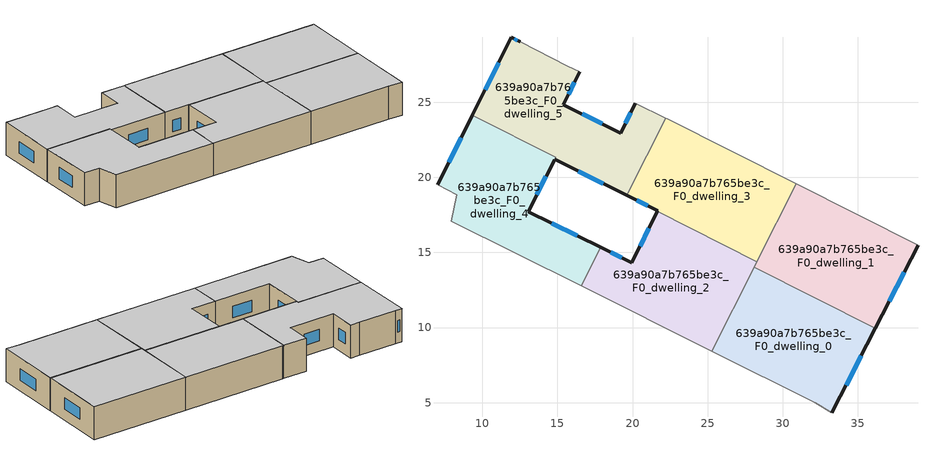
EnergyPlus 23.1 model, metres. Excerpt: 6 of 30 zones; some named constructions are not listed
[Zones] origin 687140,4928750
639a90a7b765be3c_F0_dwelling_0
 floor ground (EU_floor_Construction): 36.16,9.95 33.27,4.34 32.15,4.99 25.28,8.43 28.09,14.02 z0
 wall outside (EU_wall_Construction): 33.27,4.34 36.16,9.95 z0:3
 wall adiabatic (EU_wall_Construction): 25.28,8.43 32.15,4.99 33.27,4.34 z0:3
 wall to 639a90a7b765be3c_F0_dwelling_1 (EU_wall_Construction): 36.16,9.95 28.09,14.02 z0:3
 wall to 639a90a7b765be3c_F0_dwelling_2 (EU_wall_Construction): 28.09,14.02 25.28,8.43 z0:3
 window (EU_Window_Construction): 34.21,6.17 35.22,8.13 z0.98:2.02
 ceiling to 639a90a7b765be3c_F1_dwelling_0 (EU_floor_Construction): 33.27,4.34 36.16,9.95 28.09,14.02 25.28,8.43 32.15,4.99 z3
639a90a7b765be3c_F0_dwelling_1
 floor ground (EU_floor_Construction): 39,15.47 36.16,9.95 28.09,14.02 30.89,19.57 z0
 wall outside (EU_wall_Construction): 36.16,9.95 39,15.47 z0:3
 wall adiabatic (EU_wall_Construction): 39,15.47 30.89,19.57 z0:3
 wall to 639a90a7b765be3c_F0_dwelling_3 (EU_wall_Construction): 30.89,19.57 28.28,14.39 z0:3
 wall to 639a90a7b765be3c_F0_dwelling_2 (EU_wall_Construction): 28.28,14.39 28.09,14.02 z0:3
 window (EU_Window_Construction): 37.09,11.75 38.08,13.68 z0.98:2.02
 ceiling to 639a90a7b765be3c_F1_dwelling_1 (EU_floor_Construction): 36.16,9.95 39,15.47 30.89,19.57 28.09,14.02 z3
639a90a7b765be3c_F0_dwelling_2
 floor ground (EU_floor_Construction): 28.28,14.39 25.28,8.43 16.58,12.77 17.87,15.34 19.94,14.31 21.64,17.74 z0
 wall outside (EU_wall_Construction): 21.64,17.74 19.94,14.31 17.87,15.34 z0:3
 wall adiabatic (EU_wall_Construction): 16.58,12.77 25.28,8.43 z0:3
 wall to 639a90a7b765be3c_F0_dwelling_4 (EU_wall_Construction): 17.87,15.34 16.58,12.77 z0:3
 wall to 639a90a7b765be3c_F0_dwelling_3 (EU_wall_Construction): 28.28,14.39 21.64,17.74 z0:3
 window (EU_Window_Construction): 19.27,14.65 18.55,15 / 21.09,16.62 20.49,15.43 z0.98:2.02
 ceiling to 639a90a7b765be3c_F1_dwelling_2 (EU_floor_Construction): 25.28,8.43 28.28,14.39 21.64,17.74 19.94,14.31 17.87,15.34 16.58,12.77 z3
639a90a7b765be3c_F0_dwelling_3
 floor ground (EU_floor_Construction): 30.89,19.57 28.28,14.39 21.64,17.74 21.66,17.78 19.61,18.8 22.21,23.95 22.32,23.89 z0
 wall outside (EU_wall_Construction): 19.61,18.8 21.66,17.78 21.64,17.74 z0:3
 wall adiabatic (EU_wall_Construction): 30.89,19.57 22.32,23.89 22.21,23.95 z0:3
 wall to 639a90a7b765be3c_F0_dwelling_5 (EU_wall_Construction): 22.21,23.95 19.68,18.93 19.61,18.8 z0:3
 window (EU_Window_Construction): 20.28,18.47 21,18.11 z0.98:2.02
 ceiling to 639a90a7b765be3c_F1_dwelling_3 (EU_floor_Construction): 28.28,14.39 30.89,19.57 22.32,23.89 22.21,23.95 19.61,18.8 21.66,17.78 21.64,17.74 z3
639a90a7b765be3c_F0_dwelling_4
 floor ground (EU_floor_Construction): 14.88,21.35 14.8,21.19 13.05,17.72 17.87,15.34 16.58,12.77 7.94,17.09 8.29,18.83 7.01,19.5 9.33,24.14 z0
 wall outside (EU_wall_Construction): 9.33,24.14 7.01,19.5 / 17.87,15.34 13.05,17.72 14.8,21.19 z0:3
 wall adiabatic (EU_wall_Construction): 7.01,19.5 8.29,18.83 7.94,17.09 16.58,12.77 z0:3
 wall to 639a90a7b765be3c_F0_dwelling_5 (EU_wall_Construction): 14.8,21.19 14.88,21.35 9.33,24.14 z0:3
 window (EU_Window_Construction): 8.58,22.63 7.77,21.01 / 13.62,18.85 14.23,20.06 / 16.31,16.11 14.62,16.95 z0.98:2.02
 ceiling to 639a90a7b765be3c_F1_dwelling_4 (EU_floor_Construction): 16.58,12.77 17.87,15.34 13.05,17.72 14.8,21.19 14.88,21.35 9.33,24.14 7.01,19.5 8.29,18.83 7.94,17.09 z3
639a90a7b765be3c_F0_dwelling_5
 floor ground (EU_floor_Construction): 20.18,24.94 22.21,23.95 19.68,18.93 19.61,18.8 14.81,21.19 14.88,21.35 9.33,24.14 11.92,29.31 12.5,29.01 15.69,27.41 16.47,27.03 15.39,24.83 19.2,22.95 z0
 wall outside (EU_wall_Construction): 12.5,29.01 11.92,29.31 9.33,24.14 / 20.18,24.94 19.2,22.95 15.39,24.83 16.47,27.03 / 14.81,21.19 19.61,18.8 z0:3
 wall adiabatic (EU_wall_Construction): 16.47,27.03 15.69,27.41 12.5,29.01 / 22.21,23.95 20.18,24.94 z0:3
 window (EU_Window_Construction): 11.08,27.63 10.18,25.82 / 12.32,29.11 12.11,29.21 / 15.75,25.55 16.12,26.32 / 17.96,23.56 16.63,24.22 / 19.86,24.29 19.52,23.6 / 16.37,20.41 18.05,19.58 z0.98:2.02
 ceiling to 639a90a7b765be3c_F1_dwelling_5 (EU_floor_Construction): 19.68,18.93 22.21,23.95 20.18,24.94 19.2,22.95 15.39,24.83 16.47,27.03 15.69,27.41 12.5,29.01 11.92,29.31 9.33,24.14 14.88,21.35 14.8,21.19 19.61,18.8 z3
[HVACTEMPLATE:THERMOSTAT] Constant Heating Setpoint=20; Constant Cooling Setpoint=50
EU_HeatOnly_639a90a7b765be3c_F0_dwelling_0; EU_HeatOnly_639a90a7b765be3c_F0_dwelling_1; EU_HeatOnly_639a90a7b765be3c_F0_dwelling_2; EU_HeatOnly_639a90a7b765be3c_F0_dwelling_3; EU_HeatOnly_639a90a7b765be3c_F0_dwelling_4; EU_HeatOnly_639a90a7b765be3c_F0_dwelling_5; EU_HeatOnly_639a90a7b765be3c_F1_dwelling_0; EU_HeatOnly_639a90a7b765be3c_F1_dwelling_1; EU_HeatOnly_639a90a7b765be3c_F1_dwelling_2; EU_HeatOnly_639a90a7b765be3c_F1_dwelling_3; EU_HeatOnly_639a90a7b765be3c_F1_dwelling_4; EU_HeatOnly_639a90a7b765be3c_F1_dwelling_5; EU_HeatOnly_639a90a7b765be3c_F2_dwelling_0; EU_HeatOnly_639a90a7b765be3c_F2_dwelling_1; EU_HeatOnly_639a90a7b765be3c_F2_dwelling_2; EU_HeatOnly_639a90a7b765be3c_F2_dwelling_3; EU_HeatOnly_639a90a7b765be3c_F2_dwelling_4; EU_HeatOnly_639a90a7b765be3c_F2_dwelling_5; EU_HeatOnly_639a90a7b765be3c_F3_dwelling_0; EU_HeatOnly_639a90a7b765be3c_F3_dwelling_1; EU_HeatOnly_639a90a7b765be3c_F3_dwelling_2; EU_HeatOnly_639a90a7b765be3c_F3_dwelling_3; EU_HeatOnly_639a90a7b765be3c_F3_dwelling_4; EU_HeatOnly_639a90a7b765be3c_F3_dwelling_5; EU_HeatOnly_639a90a7b765be3c_F4_dwelling_0; EU_HeatOnly_639a90a7b765be3c_F4_dwelling_1; EU_HeatOnly_639a90a7b765be3c_F4_dwelling_2; EU_HeatOnly_639a90a7b765be3c_F4_dwelling_3; EU_HeatOnly_639a90a7b765be3c_F4_dwelling_4; EU_HeatOnly_639a90a7b765be3c_F4_dwelling_5
[SCHEDULE:CONSTANT]
Name | Hourly Value
EU_AlwaysOn | 1
EU_CoolingOff | 0
[SCHEDULE:FILE] Column Number=1; Rows to Skip at Top=0; Number of Hours of Data=8760; Column Separator=Comma; Interpolate to Timestep=No; Minutes per Item=60; Adjust Schedule for Daylight Savings=Yes
Name | File
EU_Step8_GainSchedule_639a90a7b765be3c_F2_dwelling_3_f000 | ../../schedules/639a90a7b765be3c/639a90a7b765be3c_F2_dwelling_3_f000_gain.csv
EU_Step8_GainSchedule_639a90a7b765be3c_F2_dwelling_4_f000 | ../../schedules/639a90a7b765be3c/639a90a7b765be3c_F2_dwelling_4_f000_gain.csv
EU_Step8_GainSchedule_639a90a7b765be3c_F2_dwelling_5_f000 | ../../schedules/639a90a7b765be3c/639a90a7b765be3c_F2_dwelling_5_f000_gain.csv
EU_Step8_GainSchedule_639a90a7b765be3c_F3_dwelling_0_f000 | ../../schedules/639a90a7b765be3c/639a90a7b765be3c_F3_dwelling_0_f000_gain.csv
EU_Step8_GainSchedule_639a90a7b765be3c_F3_dwelling_1_f000 | ../../schedules/639a90a7b765be3c/639a90a7b765be3c_F3_dwelling_1_f000_gain.csv
EU_Step8_GainSchedule_639a90a7b765be3c_F3_dwelling_2_f000 | ../../schedules/639a90a7b765be3c/639a90a7b765be3c_F3_dwelling_2_f000_gain.csv
EU_Step8_GainSchedule_639a90a7b765be3c_F3_dwelling_3_f000 | ../../schedules/639a90a7b765be3c/639a90a7b765be3c_F3_dwelling_3_f000_gain.csv
EU_Step8_GainSchedule_639a90a7b765be3c_F3_dwelling_4_f000 | ../../schedules/639a90a7b765be3c/639a90a7b765be3c_F3_dwelling_4_f000_gain.csv
EU_Step8_GainSchedule_639a90a7b765be3c_F3_dwelling_5_f000 | ../../schedules/639a90a7b765be3c/639a90a7b765be3c_F3_dwelling_5_f000_gain.csv
EU_Step8_GainSchedule_639a90a7b765be3c_F4_dwelling_0_f000 | ../../schedules/639a90a7b765be3c/639a90a7b765be3c_F4_dwelling_0_f000_gain.csv
EU_Step8_GainSchedule_639a90a7b765be3c_F4_dwelling_1_f000 | ../../schedules/639a90a7b765be3c/639a90a7b765be3c_F4_dwelling_1_f000_gain.csv
EU_Step8_GainSchedule_639a90a7b765be3c_F4_dwelling_2_f000 | ../../schedules/639a90a7b765be3c/639a90a7b765be3c_F4_dwelling_2_f000_gain.csv
EU_Step8_GainSchedule_639a90a7b765be3c_F4_dwelling_3_f000 | ../../schedules/639a90a7b765be3c/639a90a7b765be3c_F4_dwelling_3_f000_gain.csv
EU_Step8_GainSchedule_639a90a7b765be3c_F4_dwelling_4_f000 | ../../schedules/639a90a7b765be3c/639a90a7b765be3c_F4_dwelling_4_f000_gain.csv
EU_Step8_GainSchedule_639a90a7b765be3c_F4_dwelling_5_f000 | ../../schedules/639a90a7b765be3c/639a90a7b765be3c_F4_dwelling_5_f000_gain.csv
